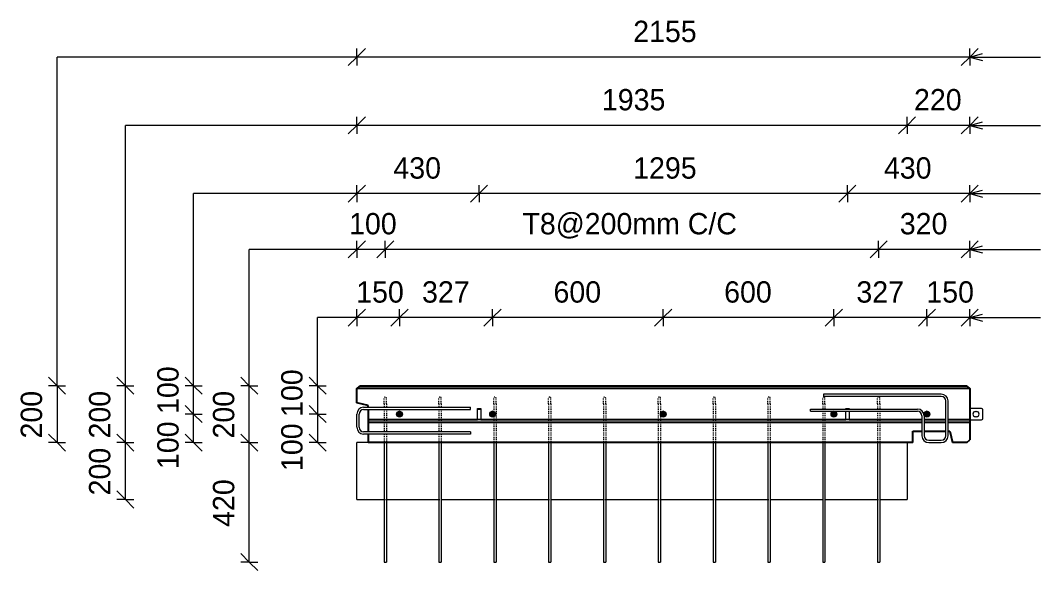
# Model space of a CAD drawing. Header units: millimetres. Extents: x 17731 to 34869, y 1067 to 18539.
# Drawn here: x 21964 to 25551, y 12464 to 14398 of the extents above; entities that cross this region are included whole.
import ezdxf

# ---------------------------------------------------------------- set-up
doc = ezdxf.new("R2010")
doc.units = ezdxf.units.MM
doc.linetypes.add('Dash', pattern=[6.36, 3.18, -3.18])
for name, color, linetype, lineweight in [('A-ANNO-DIMS', 211, 'Continuous', 9), ('A-ANNO-DIMS-30', 211, 'Continuous', 9), ('A-DETL-THIN', 151, 'Continuous', 18), ('A-GENM', 13, 'Continuous', 18), ('A-WALL', 113, 'Continuous', 25), ('G-ANNO-TEXT', 231, 'Continuous', 9), ('S-BEAM', 12, 'Continuous', 18), ('S-BEAM-HDLN', 1, 'Dash', 18), ('S-RBAR', 171, 'Continuous', 18)]:
    doc.layers.add(name, color=color, linetype=linetype, lineweight=lineweight)
doc.styles.add('Nirmala UI Semilight', font='NirmalaS.ttf', dxfattribs={"height": 75})
doc.dimstyles.new('Arrow_Filled_-_2_5_NI_UI', dxfattribs={"dimscale": 304.8, "dimtxt": 78.552296, "dimasz": 0.19685, "dimexe": 0.098425, "dimexo": 0.0625, "dimgap": 0.098425, "dimtad": 1, "dimdec": 4, "dimzin": 0, "dimdsep": 46, "dimtxsty": 'Nirmala UI Semilight', "dimblk1": 'OBLIQUE', "dimblk2": 'OBLIQUE', "dimsah": 1, "dimcen": 0.09, "dimazin": 0, "dimtfac": 1, "dimtdec": 4, "dimtix": 1, "dimtmove": 0, "dimatfit": 3, "dimfxl": 0.098425, "dimfxlon": 1, "dimtvp": 1, "dimtolj": 1, "dimtzin": 0, "dimarcsym": 2})
doc.dimstyles.new('Arrow_Filled_-_2_5_NI_UI_1', dxfattribs={"dimscale": 304.8, "dimtxt": 78.552296, "dimasz": 0.19685, "dimexe": 0.098425, "dimexo": 0.0625, "dimgap": 0.098425, "dimtad": 1, "dimdec": 4, "dimzin": 0, "dimdsep": 46, "dimtxsty": 'Nirmala UI Semilight', "dimblk1": 'OBLIQUE', "dimblk2": 'OBLIQUE', "dimsah": 1, "dimcen": 0.09, "dimazin": 0, "dimtfac": 1, "dimtdec": 4, "dimtix": 1, "dimtmove": 2, "dimatfit": 3, "dimfxl": 0.098425, "dimfxlon": 1, "dimtvp": 1, "dimtolj": 1, "dimtzin": 0, "dimarcsym": 2})

# ---------------------------------------------------------------- blocks, each defined once
blk = doc.blocks.new('RR spread anchor face based - RR-SA-4_0-180-1726831-Elevation Top1')
at = {"layer": 'A-GENM'}
for p, q in [((18734.1, 13031.3), (18734.1, 13033.8)), ((18734.1, 13033.8), (18746.1, 13033.8)), ((18734.1, 12996.3), (18734.1, 13031.3)), ((18734.1, 13031.3), (18746.1, 13031.3)), ((18746.1, 13033.8), (18746.1, 13031.3)), ((18746.1, 13031.3), (18746.1, 12996.3)), ((18734.1, 12993.8), (18734.1, 12996.3)), ((18734.1, 12996.3), (18746.1, 12996.3)), ((18746.1, 12993.8), (18734.1, 12993.8)), ((18746.1, 12996.3), (18746.1, 12993.8))]:
    blk.add_line(p, q, dxfattribs=at)
blk = doc.blocks.new('RR spread anchor face based - RR-SA-4_0-180-V1-Elevation Top1')
at = {"layer": 'A-GENM'}
for p, q in [((20028.6, 13031.8), (20028.6, 13033.8)), ((20028.6, 13033.8), (20040.6, 13033.8)), ((20028.6, 12996.3), (20028.6, 13023.8)), ((20040.6, 13033.8), (20040.6, 13031.8)), ((20040.6, 13023.8), (20040.6, 12996.3)), ((20028.6, 12993.8), (20028.6, 12996.3)), ((20028.6, 12996.3), (20040.6, 12996.3)), ((20040.6, 12993.8), (20028.6, 12993.8)), ((20040.6, 12996.3), (20040.6, 12993.8))]:
    blk.add_line(p, q, dxfattribs=at)
blk = doc.blocks.new('RR spread anchor face based - RR-SA-3_0-200-1726827-Elevation Top1')
at = {"layer": 'A-GENM'}
for p, q in [((20506.1, 13033.8), (20464.6, 13033.8)), ((20484.8, 13022.8), (20488.8, 13022.8)), ((20511.1, 13031.3), (20506.1, 13033.8)), ((20511.1, 12996.3), (20511.1, 13031.3)), ((20464.6, 12993.8), (20506.1, 12993.8)), ((20488.8, 13004.8), (20484.8, 13004.8)), ((20506.1, 12993.8), (20511.1, 12996.3))]:
    blk.add_line(p, q, dxfattribs=at)
for centre, start, end in [((20484.8, 13013.8), 90, 270), ((20488.8, 13013.8), 270, 90)]:
    blk.add_arc(centre, 9, start, end, dxfattribs=at)
blk = doc.blocks.new('M_Rectangular Corbel - M_Rectangular Corbel-1451328-Elevation Top1')
at = {"layer": 'S-BEAM'}
for p, q in [((18310.1, 12713.8), (18310.1, 12913.8)), ((18350.1, 12913.8), (18310.1, 12913.8)), ((20244.6, 12913.8), (20244.6, 12713.8)), ((18310.1, 12713.8), (18406.1, 12713.8)), ((18414.1, 12713.8), (18598.8, 12713.8)), ((18606.8, 12713.8), (18791.5, 12713.8)), ((18799.5, 12713.8), (18984.2, 12713.8)), ((18992.2, 12713.8), (19177, 12713.8)), ((19185, 12713.8), (19369.7, 12713.8)), ((19377.7, 12713.8), (19562.4, 12713.8)), ((19570.5, 12713.8), (19755.1, 12713.8)), ((19763.2, 12713.8), (19947.8, 12713.8)), ((19955.8, 12713.8), (20140.6, 12713.8)), ((20148.6, 12713.8), (20244.6, 12713.8))]:
    blk.add_line(p, q, dxfattribs=at)
at = {"layer": 'S-BEAM-HDLN'}
for p, q in [((18406.1, 12713.8), (18414, 12713.8)), ((18598.8, 12713.8), (18606.7, 12713.8)), ((18791.6, 12713.8), (18799.5, 12713.8)), ((18984.3, 12713.8), (18992.2, 12713.8)), ((19177, 12713.8), (19184.9, 12713.8)), ((19369.7, 12713.8), (19377.6, 12713.8)), ((19562.5, 12713.8), (19570.4, 12713.8)), ((19755.2, 12713.8), (19763.1, 12713.8)), ((19947.9, 12713.8), (19955.8, 12713.8)), ((20140.6, 12713.8), (20148.5, 12713.8))]:
    blk.add_line(p, q, dxfattribs=at)
blk = doc.blocks.new('DIMBLOCK11-Elevation Top1')
at = {"layer": 'A-ANNO-DIMS-30'}
for p, q in [((23146.7, 14268.7), (23176.7, 14298.7)), ((23146.7, 14268.7), (23146.7, 14298.7)), ((25301.2, 14268.7), (25331.2, 14298.7)), ((25301.2, 14268.7), (25301.2, 14298.7)), ((23146.7, 14268.7), (23116.7, 14238.7)), ((25301.2, 14268.7), (23146.7, 14268.7)), ((23146.7, 14268.7), (23146.7, 14238.7)), ((25301.2, 14268.7), (25271.2, 14238.7)), ((25301.2, 14268.7), (25301.2, 14238.7))]:
    blk.add_line(p, q, dxfattribs=at)
at = {"layer": 'A-ANNO-DIMS-30', "color": 0, "insert": (24118.3, 14396.5), "char_height": 75, "width": 253.653, "attachment_point": 1, "line_spacing_factor": 1.142579, "style": 'Nirmala UI Semilight'}
blk.add_mtext('2155', dxfattribs=at)
blk = doc.blocks.new('_Oblique')
at = {"color": 0, "linetype": 'ByBlock', "lineweight": -2}
blk.add_line((-0.5, -0.5), (0.5, 0.5), dxfattribs=at)
blk = doc.blocks.new('DIMBLOCK12-Elevation Top1')
at = {"layer": 'A-ANNO-DIMS-30'}
for p, q in [((25081.2, 14028.7), (25051.2, 13998.7)), ((25081.2, 14028.7), (25111.2, 14058.7)), ((25081.2, 14028.7), (25081.2, 14058.7)), ((25301.2, 14028.7), (25081.2, 14028.7)), ((25081.2, 14028.7), (25081.2, 13998.7)), ((25301.2, 14028.7), (25271.2, 13998.7)), ((25301.2, 14028.7), (25331.2, 14058.7)), ((25301.2, 14028.7), (25301.2, 14058.7)), ((25301.2, 14028.7), (25301.2, 13998.7))]:
    blk.add_line(p, q, dxfattribs=at)
at = {"layer": 'A-ANNO-DIMS-30', "color": 0, "insert": (25105.6, 14156.5), "char_height": 75, "width": 205.664, "attachment_point": 1, "line_spacing_factor": 1.142579, "style": 'Nirmala UI Semilight'}
blk.add_mtext('220', dxfattribs=at)
blk = doc.blocks.new('DIMBLOCK13-Elevation Top1')
at = {"layer": 'A-ANNO-DIMS-30'}
for p, q in [((23146.7, 14028.7), (23116.7, 13998.7)), ((23146.7, 14028.7), (23176.7, 14058.7)), ((23146.7, 14028.7), (23146.7, 14058.7)), ((25081.2, 14028.7), (23146.7, 14028.7)), ((23146.7, 14028.7), (23146.7, 13998.7)), ((25081.2, 14028.7), (25051.2, 13998.7)), ((25081.2, 14028.7), (25111.2, 14058.7)), ((25081.2, 14028.7), (25081.2, 14058.7)), ((25081.2, 14028.7), (25081.2, 13998.7))]:
    blk.add_line(p, q, dxfattribs=at)
at = {"layer": 'A-ANNO-DIMS-30', "color": 0, "insert": (24008.3, 14156.5), "char_height": 75, "width": 253.653, "attachment_point": 1, "line_spacing_factor": 1.142579, "style": 'Nirmala UI Semilight'}
blk.add_mtext('1935', dxfattribs=at)
blk = doc.blocks.new('DIMBLOCK14-Elevation Top1')
at = {"layer": 'A-ANNO-DIMS-30'}
for p, q in [((24871.2, 13788.7), (24901.2, 13818.7)), ((24871.2, 13788.7), (24871.2, 13818.7)), ((25301.2, 13788.7), (25331.2, 13818.7)), ((25301.2, 13788.7), (25301.2, 13818.7)), ((24871.2, 13788.7), (24841.2, 13758.7)), ((25301.2, 13788.7), (24871.2, 13788.7)), ((24871.2, 13788.7), (24871.2, 13758.7)), ((25301.2, 13788.7), (25271.2, 13758.7)), ((25301.2, 13788.7), (25301.2, 13758.7))]:
    blk.add_line(p, q, dxfattribs=at)
at = {"layer": 'A-ANNO-DIMS-30', "color": 0, "insert": (24999.8, 13916.5), "char_height": 75, "width": 207.378, "attachment_point": 1, "line_spacing_factor": 1.142579, "style": 'Nirmala UI Semilight'}
blk.add_mtext('430', dxfattribs=at)
blk = doc.blocks.new('DIMBLOCK15-Elevation Top1')
at = {"layer": 'A-ANNO-DIMS-30'}
for p, q in [((23576.7, 13788.7), (23606.7, 13818.7)), ((23576.7, 13788.7), (23576.7, 13818.7)), ((24871.2, 13788.7), (24901.2, 13818.7)), ((24871.2, 13788.7), (24871.2, 13818.7)), ((23576.7, 13788.7), (23546.7, 13758.7)), ((24871.2, 13788.7), (23576.7, 13788.7)), ((23576.7, 13788.7), (23576.7, 13758.7)), ((24871.2, 13788.7), (24841.2, 13758.7)), ((24871.2, 13788.7), (24871.2, 13758.7))]:
    blk.add_line(p, q, dxfattribs=at)
at = {"layer": 'A-ANNO-DIMS-30', "color": 0, "insert": (24118.3, 13916.5), "char_height": 75, "width": 253.653, "attachment_point": 1, "line_spacing_factor": 1.142579, "style": 'Nirmala UI Semilight'}
blk.add_mtext('1295', dxfattribs=at)
blk = doc.blocks.new('DIMBLOCK16-Elevation Top1')
at = {"layer": 'A-ANNO-DIMS-30'}
for p, q in [((23146.7, 13788.7), (23176.7, 13818.7)), ((23146.7, 13788.7), (23146.7, 13818.7)), ((23576.7, 13788.7), (23606.7, 13818.7)), ((23576.7, 13788.7), (23576.7, 13818.7)), ((23146.7, 13788.7), (23116.7, 13758.7)), ((23576.7, 13788.7), (23146.7, 13788.7)), ((23146.7, 13788.7), (23146.7, 13758.7)), ((23576.7, 13788.7), (23546.7, 13758.7)), ((23576.7, 13788.7), (23576.7, 13758.7))]:
    blk.add_line(p, q, dxfattribs=at)
at = {"layer": 'A-ANNO-DIMS-30', "color": 0, "insert": (23275.3, 13916.5), "char_height": 75, "width": 207.378, "attachment_point": 1, "line_spacing_factor": 1.142579, "style": 'Nirmala UI Semilight'}
blk.add_mtext('430', dxfattribs=at)
blk = doc.blocks.new('DIMBLOCK17-Elevation Top1')
at = {"layer": 'A-ANNO-DIMS-30'}
for p, q in [((25150.8, 13352.9), (25180.8, 13382.9)), ((25150.8, 13352.9), (25150.8, 13382.9)), ((25301.2, 13352.9), (25331.2, 13382.9)), ((25301.2, 13352.9), (25301.2, 13382.9)), ((25150.8, 13352.9), (25120.8, 13322.9)), ((25301.2, 13352.9), (25150.8, 13352.9)), ((25150.8, 13352.9), (25150.8, 13322.9)), ((25301.2, 13352.9), (25271.2, 13322.9)), ((25301.2, 13352.9), (25301.2, 13322.9))]:
    blk.add_line(p, q, dxfattribs=at)
at = {"layer": 'A-ANNO-DIMS-30', "color": 0, "insert": (25148.9, 13480.7), "char_height": 75, "width": 185.098, "attachment_point": 1, "line_spacing_factor": 1.142579, "style": 'Nirmala UI Semilight'}
blk.add_mtext('150', dxfattribs=at)
blk = doc.blocks.new('DIMBLOCK18-Elevation Top1')
at = {"layer": 'A-ANNO-DIMS-30'}
for p, q in [((24823.7, 13352.9), (24853.7, 13382.9)), ((24823.7, 13352.9), (24823.7, 13382.9)), ((25150.8, 13352.9), (25180.8, 13382.9)), ((25150.8, 13352.9), (25150.8, 13382.9)), ((24823.7, 13352.9), (24793.7, 13322.9)), ((25150.8, 13352.9), (24823.7, 13352.9)), ((24823.7, 13352.9), (24823.7, 13322.9)), ((25150.8, 13352.9), (25120.8, 13322.9)), ((25150.8, 13352.9), (25150.8, 13322.9))]:
    blk.add_line(p, q, dxfattribs=at)
at = {"layer": 'A-ANNO-DIMS-30', "color": 0, "insert": (24903, 13480.7), "char_height": 75, "width": 202.236, "attachment_point": 1, "line_spacing_factor": 1.142579, "style": 'Nirmala UI Semilight'}
blk.add_mtext('327', dxfattribs=at)
blk = doc.blocks.new('DIMBLOCK19-Elevation Top1')
at = {"layer": 'A-ANNO-DIMS-30'}
for p, q in [((24223.7, 13352.9), (24253.7, 13382.9)), ((24223.7, 13352.9), (24223.7, 13382.9)), ((24823.7, 13352.9), (24853.7, 13382.9)), ((24823.7, 13352.9), (24823.7, 13382.9)), ((24223.7, 13352.9), (24193.7, 13322.9)), ((24823.7, 13352.9), (24223.7, 13352.9)), ((24223.7, 13352.9), (24223.7, 13322.9)), ((24823.7, 13352.9), (24793.7, 13322.9)), ((24823.7, 13352.9), (24823.7, 13322.9))]:
    blk.add_line(p, q, dxfattribs=at)
at = {"layer": 'A-ANNO-DIMS-30', "color": 0, "insert": (24438.1, 13480.7), "char_height": 75, "width": 205.664, "attachment_point": 1, "line_spacing_factor": 1.142579, "style": 'Nirmala UI Semilight'}
blk.add_mtext('600', dxfattribs=at)
blk = doc.blocks.new('DIMBLOCK20-Elevation Top1')
at = {"layer": 'A-ANNO-DIMS-30'}
for p, q in [((23623.7, 13352.9), (23653.7, 13382.9)), ((23623.7, 13352.9), (23623.7, 13382.9)), ((24223.7, 13352.9), (24253.7, 13382.9)), ((24223.7, 13352.9), (24223.7, 13382.9)), ((23623.7, 13352.9), (23593.7, 13322.9)), ((24223.7, 13352.9), (23623.7, 13352.9)), ((23623.7, 13352.9), (23623.7, 13322.9)), ((24223.7, 13352.9), (24193.7, 13322.9)), ((24223.7, 13352.9), (24223.7, 13322.9))]:
    blk.add_line(p, q, dxfattribs=at)
at = {"layer": 'A-ANNO-DIMS-30', "color": 0, "insert": (23838.1, 13480.7), "char_height": 75, "width": 205.664, "attachment_point": 1, "line_spacing_factor": 1.142579, "style": 'Nirmala UI Semilight'}
blk.add_mtext('600', dxfattribs=at)
blk = doc.blocks.new('DIMBLOCK21-Elevation Top1')
at = {"layer": 'A-ANNO-DIMS-30'}
for p, q in [((23296.7, 13352.9), (23326.7, 13382.9)), ((23296.7, 13352.9), (23296.7, 13382.9)), ((23623.7, 13352.9), (23653.7, 13382.9)), ((23623.7, 13352.9), (23623.7, 13382.9)), ((23296.7, 13352.9), (23266.7, 13322.9)), ((23623.7, 13352.9), (23296.7, 13352.9)), ((23296.7, 13352.9), (23296.7, 13322.9)), ((23623.7, 13352.9), (23593.7, 13322.9)), ((23623.7, 13352.9), (23623.7, 13322.9))]:
    blk.add_line(p, q, dxfattribs=at)
at = {"layer": 'A-ANNO-DIMS-30', "color": 0, "insert": (23376, 13480.7), "char_height": 75, "width": 202.236, "attachment_point": 1, "line_spacing_factor": 1.142579, "style": 'Nirmala UI Semilight'}
blk.add_mtext('327', dxfattribs=at)
blk = doc.blocks.new('DIMBLOCK22-Elevation Top1')
at = {"layer": 'A-ANNO-DIMS-30'}
for p, q in [((23146.7, 13352.9), (23176.7, 13382.9)), ((23146.7, 13352.9), (23146.7, 13382.9)), ((23296.7, 13352.9), (23326.7, 13382.9)), ((23296.7, 13352.9), (23296.7, 13382.9)), ((23146.7, 13352.9), (23116.7, 13322.9)), ((23296.7, 13352.9), (23146.7, 13352.9)), ((23146.7, 13352.9), (23146.7, 13322.9)), ((23296.7, 13352.9), (23266.7, 13322.9)), ((23296.7, 13352.9), (23296.7, 13322.9))]:
    blk.add_line(p, q, dxfattribs=at)
at = {"layer": 'A-ANNO-DIMS-30', "color": 0, "insert": (23144.6, 13480.7), "char_height": 75, "width": 185.098, "attachment_point": 1, "line_spacing_factor": 1.142579, "style": 'Nirmala UI Semilight'}
blk.add_mtext('150', dxfattribs=at)
blk = doc.blocks.new('DIMBLOCK23-Elevation Top1')
at = {"layer": 'A-ANNO-DIMS-30'}
for p, q in [((24981.2, 13592.9), (24951.2, 13562.9)), ((24981.2, 13592.9), (25011.2, 13622.9)), ((24981.2, 13592.9), (24981.2, 13622.9)), ((25301.2, 13592.9), (24981.2, 13592.9)), ((24981.2, 13592.9), (24981.2, 13562.9)), ((25301.2, 13592.9), (25271.2, 13562.9)), ((25301.2, 13592.9), (25331.2, 13622.9)), ((25301.2, 13592.9), (25301.2, 13622.9)), ((25301.2, 13592.9), (25301.2, 13562.9))]:
    blk.add_line(p, q, dxfattribs=at)
at = {"layer": 'A-ANNO-DIMS-30', "color": 0, "insert": (25055.6, 13720.7), "char_height": 75, "width": 205.664, "attachment_point": 1, "line_spacing_factor": 1.142579, "style": 'Nirmala UI Semilight'}
blk.add_mtext('320', dxfattribs=at)
blk = doc.blocks.new('DIMBLOCK24-Elevation Top1')
at = {"layer": 'A-ANNO-DIMS-30'}
for p, q in [((23246.7, 13592.9), (23216.7, 13562.9)), ((23246.7, 13592.9), (23276.7, 13622.9)), ((23246.7, 13592.9), (23246.7, 13622.9)), ((24981.2, 13592.9), (23246.7, 13592.9)), ((23246.7, 13592.9), (23246.7, 13562.9)), ((24981.2, 13592.9), (24951.2, 13562.9)), ((24981.2, 13592.9), (25011.2, 13622.9)), ((24981.2, 13592.9), (24981.2, 13622.9)), ((24981.2, 13592.9), (24981.2, 13562.9))]:
    blk.add_line(p, q, dxfattribs=at)
at = {"layer": 'A-ANNO-DIMS-30', "color": 0, "insert": (23729.1, 13720.7), "char_height": 75, "width": 923.775, "attachment_point": 1, "line_spacing_factor": 1.142579, "style": 'Nirmala UI Semilight'}
blk.add_mtext('T8@200mm C/C', dxfattribs=at)
blk = doc.blocks.new('DIMBLOCK25-Elevation Top1')
at = {"layer": 'A-ANNO-DIMS-30'}
for p, q in [((23146.7, 13592.9), (23116.7, 13562.9)), ((23146.7, 13592.9), (23176.7, 13622.9)), ((23146.7, 13592.9), (23146.7, 13622.9)), ((23246.7, 13592.9), (23146.7, 13592.9)), ((23146.7, 13592.9), (23146.7, 13562.9)), ((23246.7, 13592.9), (23216.7, 13562.9)), ((23246.7, 13592.9), (23276.7, 13622.9)), ((23246.7, 13592.9), (23246.7, 13622.9)), ((23246.7, 13592.9), (23246.7, 13562.9))]:
    blk.add_line(p, q, dxfattribs=at)
at = {"layer": 'A-ANNO-DIMS-30', "color": 0, "insert": (23119.6, 13720.7), "char_height": 75, "width": 185.098, "attachment_point": 1, "line_spacing_factor": 1.142579, "style": 'Nirmala UI Semilight'}
blk.add_mtext('100', dxfattribs=at)
blk = doc.blocks.new('DIMBLOCK26-Elevation Top1')
at = {"layer": 'A-ANNO-DIMS-30'}
for p, q in [((22093.1, 13113.8), (22063.1, 13143.8)), ((22093.1, 13113.8), (22063.1, 13113.8)), ((22093.1, 13113.8), (22093.1, 12913.8)), ((22093.1, 13113.8), (22123.1, 13083.8)), ((22093.1, 13113.8), (22123.1, 13113.8)), ((22093.1, 12913.8), (22063.1, 12943.8)), ((22093.1, 12913.8), (22063.1, 12913.8)), ((22093.1, 12913.8), (22123.1, 12883.8)), ((22093.1, 12913.8), (22123.1, 12913.8))]:
    blk.add_line(p, q, dxfattribs=at)
at = {"layer": 'A-ANNO-DIMS-30', "color": 0, "insert": (21965.2, 12928.1), "char_height": 75, "width": 205.664, "attachment_point": 1, "rotation": 90, "line_spacing_factor": 1.142579, "style": 'Nirmala UI Semilight'}
blk.add_mtext('200', dxfattribs=at)
blk = doc.blocks.new('DIMBLOCK27-Elevation Top1')
at = {"layer": 'A-ANNO-DIMS-30'}
for p, q in [((22573.1, 13013.8), (22543.1, 13043.8)), ((22573.1, 13013.8), (22543.1, 13013.8)), ((22573.1, 12913.8), (22573.1, 13013.8)), ((22573.1, 13013.8), (22603.1, 12983.8)), ((22573.1, 13013.8), (22603.1, 13013.8)), ((22573.1, 12913.8), (22543.1, 12943.8)), ((22573.1, 12913.8), (22543.1, 12913.8)), ((22573.1, 12913.8), (22603.1, 12883.8)), ((22573.1, 12913.8), (22603.1, 12913.8))]:
    blk.add_line(p, q, dxfattribs=at)
at = {"layer": 'A-ANNO-DIMS-30', "color": 0, "insert": (22445.2, 12820.7), "char_height": 75, "width": 185.098, "attachment_point": 1, "rotation": 90, "line_spacing_factor": 1.142579, "style": 'Nirmala UI Semilight'}
blk.add_mtext('100', dxfattribs=at)
blk = doc.blocks.new('DIMBLOCK28-Elevation Top1')
at = {"layer": 'A-ANNO-DIMS-30'}
for p, q in [((22573.1, 13113.8), (22543.1, 13143.8)), ((22573.1, 13113.8), (22543.1, 13113.8)), ((22573.1, 13013.8), (22573.1, 13113.8)), ((22573.1, 13113.8), (22603.1, 13083.8)), ((22573.1, 13113.8), (22603.1, 13113.8)), ((22573.1, 13013.8), (22543.1, 13043.8)), ((22573.1, 13013.8), (22543.1, 13013.8)), ((22573.1, 13013.8), (22603.1, 12983.8)), ((22573.1, 13013.8), (22603.1, 13013.8))]:
    blk.add_line(p, q, dxfattribs=at)
at = {"layer": 'A-ANNO-DIMS-30', "color": 0, "insert": (22445.2, 13014.5), "char_height": 75, "width": 185.098, "attachment_point": 1, "rotation": 90, "line_spacing_factor": 1.142579, "style": 'Nirmala UI Semilight'}
blk.add_mtext('100', dxfattribs=at)
blk = doc.blocks.new('DIMBLOCK29-Elevation Top1')
at = {"layer": 'A-ANNO-DIMS-30'}
for p, q in [((22333.1, 12913.8), (22303.1, 12943.8)), ((22333.1, 12913.8), (22303.1, 12913.8)), ((22333.1, 12713.8), (22333.1, 12913.8)), ((22333.1, 12913.8), (22363.1, 12883.8)), ((22333.1, 12913.8), (22363.1, 12913.8)), ((22333.1, 12713.8), (22303.1, 12743.8)), ((22333.1, 12713.8), (22303.1, 12713.8)), ((22333.1, 12713.8), (22363.1, 12683.8)), ((22333.1, 12713.8), (22363.1, 12713.8))]:
    blk.add_line(p, q, dxfattribs=at)
at = {"layer": 'A-ANNO-DIMS-30', "color": 0, "insert": (22205.2, 12728.1), "char_height": 75, "width": 205.664, "attachment_point": 1, "rotation": 90, "line_spacing_factor": 1.142579, "style": 'Nirmala UI Semilight'}
blk.add_mtext('200', dxfattribs=at)
blk = doc.blocks.new('DIMBLOCK30-Elevation Top1')
at = {"layer": 'A-ANNO-DIMS-30'}
for p, q in [((22333.1, 13113.8), (22303.1, 13143.8)), ((22333.1, 13113.8), (22303.1, 13113.8)), ((22333.1, 12913.8), (22333.1, 13113.8)), ((22333.1, 13113.8), (22363.1, 13083.8)), ((22333.1, 13113.8), (22363.1, 13113.8)), ((22333.1, 12913.8), (22303.1, 12943.8)), ((22333.1, 12913.8), (22303.1, 12913.8)), ((22333.1, 12913.8), (22363.1, 12883.8)), ((22333.1, 12913.8), (22363.1, 12913.8))]:
    blk.add_line(p, q, dxfattribs=at)
at = {"layer": 'A-ANNO-DIMS-30', "color": 0, "insert": (22205.2, 12928.1), "char_height": 75, "width": 205.664, "attachment_point": 1, "rotation": 90, "line_spacing_factor": 1.142579, "style": 'Nirmala UI Semilight'}
blk.add_mtext('200', dxfattribs=at)
blk = doc.blocks.new('DIMBLOCK31-Elevation Top1')
at = {"layer": 'A-ANNO-DIMS-30'}
for p, q in [((22768.7, 12913.8), (22738.7, 12943.8)), ((22768.7, 12913.8), (22738.7, 12913.8)), ((22768.7, 12493.8), (22768.7, 12913.8)), ((22768.7, 12913.8), (22798.7, 12883.8)), ((22768.7, 12913.8), (22798.7, 12913.8)), ((22768.7, 12493.8), (22738.7, 12523.8)), ((22768.7, 12493.8), (22738.7, 12493.8)), ((22768.7, 12493.8), (22798.7, 12463.8)), ((22768.7, 12493.8), (22798.7, 12493.8))]:
    blk.add_line(p, q, dxfattribs=at)
at = {"layer": 'A-ANNO-DIMS-30', "color": 0, "insert": (22640.9, 12617.4), "char_height": 75, "width": 207.378, "attachment_point": 1, "rotation": 90, "line_spacing_factor": 1.142579, "style": 'Nirmala UI Semilight'}
blk.add_mtext('420', dxfattribs=at)
blk = doc.blocks.new('DIMBLOCK32-Elevation Top1')
at = {"layer": 'A-ANNO-DIMS-30'}
for p, q in [((22768.7, 13113.8), (22738.7, 13143.8)), ((22768.7, 13113.8), (22738.7, 13113.8)), ((22768.7, 12913.8), (22768.7, 13113.8)), ((22768.7, 13113.8), (22798.7, 13083.8)), ((22768.7, 13113.8), (22798.7, 13113.8)), ((22768.7, 12913.8), (22738.7, 12943.8)), ((22768.7, 12913.8), (22738.7, 12913.8)), ((22768.7, 12913.8), (22798.7, 12883.8)), ((22768.7, 12913.8), (22798.7, 12913.8))]:
    blk.add_line(p, q, dxfattribs=at)
at = {"layer": 'A-ANNO-DIMS-30', "color": 0, "insert": (22640.9, 12928.1), "char_height": 75, "width": 205.664, "attachment_point": 1, "rotation": 90, "line_spacing_factor": 1.142579, "style": 'Nirmala UI Semilight'}
blk.add_mtext('200', dxfattribs=at)
blk = doc.blocks.new('DIMBLOCK33-Elevation Top1')
at = {"layer": 'A-ANNO-DIMS-30'}
for p, q in [((23008.7, 13113.8), (22978.7, 13143.8)), ((23008.7, 13113.8), (22978.7, 13113.8)), ((23008.7, 13113.8), (23008.7, 13013.8)), ((23008.7, 13113.8), (23038.7, 13083.8)), ((23008.7, 13113.8), (23038.7, 13113.8)), ((23008.7, 13013.8), (22978.7, 13043.8)), ((23008.7, 13013.8), (22978.7, 13013.8)), ((23008.7, 13013.8), (23038.7, 12983.8)), ((23008.7, 13013.8), (23038.7, 13013.8))]:
    blk.add_line(p, q, dxfattribs=at)
at = {"layer": 'A-ANNO-DIMS-30', "color": 0, "insert": (22880.9, 13003.9), "char_height": 75, "width": 185.098, "attachment_point": 1, "rotation": 90, "line_spacing_factor": 1.142579, "style": 'Nirmala UI Semilight'}
blk.add_mtext('100', dxfattribs=at)
blk = doc.blocks.new('DIMBLOCK34-Elevation Top1')
at = {"layer": 'A-ANNO-DIMS-30'}
for p, q in [((23008.7, 13013.8), (22978.7, 13043.8)), ((23008.7, 13013.8), (22978.7, 13013.8)), ((23008.7, 13013.8), (23008.7, 12913.8)), ((23008.7, 13013.8), (23038.7, 12983.8)), ((23008.7, 13013.8), (23038.7, 13013.8)), ((23008.7, 12913.8), (22978.7, 12943.8)), ((23008.7, 12913.8), (22978.7, 12913.8)), ((23008.7, 12913.8), (23038.7, 12883.8)), ((23008.7, 12913.8), (23038.7, 12913.8))]:
    blk.add_line(p, q, dxfattribs=at)
at = {"layer": 'A-ANNO-DIMS-30', "color": 0, "insert": (22880.9, 12813.8), "char_height": 75, "width": 185.098, "attachment_point": 1, "rotation": 90, "line_spacing_factor": 1.142579, "style": 'Nirmala UI Semilight'}
blk.add_mtext('100', dxfattribs=at)

msp = doc.modelspace()

# ---------------------------------------------------------------- hatches: boundary and pattern name
at = {"layer": 'S-RBAR'}
h = msp.add_hatch(color=256, dxfattribs=at)
edge = h.paths.add_edge_path()
edge.add_arc((23296.74879, 13013.80383), 10, 0, 360)
for points in [[(23296.74879, 13003.80383), (23303.81986, 13006.73276), (23306.74879, 13013.80383), (23303.81986, 13020.8749), (23296.74879, 13023.80383), (23289.67772, 13020.8749), (23286.74879, 13013.80383), (23289.67772, 13006.73276)], [(23623.74879, 13003.80383), (23630.81986, 13006.73276), (23633.74879, 13013.80383), (23630.81986, 13020.8749), (23623.74879, 13023.80383), (23616.67772, 13020.8749), (23613.74879, 13013.80383), (23616.67772, 13006.73276)], [(24223.74879, 13003.80383), (24230.81986, 13006.73276), (24233.74879, 13013.80383), (24230.81986, 13020.8749), (24223.74879, 13023.80383), (24216.67772, 13020.8749), (24213.74879, 13013.80383), (24216.67772, 13006.73276)], [(24823.74879, 13003.80383), (24830.81986, 13006.73276), (24833.74879, 13013.80383), (24830.81986, 13020.8749), (24823.74879, 13023.80383), (24816.67772, 13020.8749), (24813.74879, 13013.80383), (24816.67772, 13006.73276)], [(25150.84879, 13003.80383), (25157.91986, 13006.73276), (25160.84879, 13013.80383), (25157.91986, 13020.8749), (25150.84879, 13023.80383), (25143.77772, 13020.8749), (25140.84879, 13013.80383), (25143.77772, 13006.73276)]]:
    msp.add_hatch(color=256, dxfattribs=at).paths.add_polyline_path(points)
h = msp.add_hatch(color=256, dxfattribs=at)
edge = h.paths.add_edge_path()
edge.add_arc((23623.74879, 13013.80383), 10, 0, 360)
h = msp.add_hatch(color=256, dxfattribs=at)
edge = h.paths.add_edge_path()
edge.add_arc((24223.74879, 13013.80383), 10, 0, 360)
h = msp.add_hatch(color=256, dxfattribs=at)
edge = h.paths.add_edge_path()
edge.add_arc((24823.74879, 13013.80383), 10, 0, 360)
h = msp.add_hatch(color=256, dxfattribs=at)
edge = h.paths.add_edge_path()
edge.add_arc((25150.84879, 13013.80383), 10, 0, 360)

# ---------------------------------------------------------------- linework, layer by layer
at = {"layer": 'A-DETL-THIN'}
for p, q in [((22093.0566, 13113.80383), (22093.0566, 14268.69166)), ((23146.74879, 14268.69166), (22093.0566, 14268.69166)), ((22333.0566, 13113.80383), (22333.0566, 14028.69166)), ((23146.74879, 14028.69166), (22333.0566, 14028.69166)), ((22573.0566, 13113.80383), (22573.0566, 13788.69166)), ((23146.74879, 13788.69166), (22573.0566, 13788.69166)), ((22768.72327, 13113.80383), (22768.72327, 13592.89096)), ((23146.74879, 13592.89096), (22768.72327, 13592.89096)), ((23008.72327, 13113.80383), (23008.72327, 13352.89096)), ((23146.74879, 13352.89096), (23008.72327, 13352.89096)), ((23242.74879, 12493.80383), (23250.74879, 12493.80383))]:
    msp.add_line(p, q, dxfattribs=at)
at = {"layer": 'A-WALL'}
for p, q in [((23146.74879, 13103.80125), (23156.75137, 13113.80383)), ((23146.74879, 13053.80434), (23146.74879, 13103.80125)), ((25300.79631, 13104.25373), (23147.20127, 13104.25373)), ((23156.75137, 13113.80383), (25291.24621, 13113.80383)), ((25291.24621, 13113.80383), (25301.24879, 13103.80125)), ((25301.24879, 13103.80125), (25301.24879, 12923.80641)), ((23186.75083, 13043.80383), (23146.74879, 13053.80434)), ((23186.75083, 13037.80383), (23186.75083, 13043.80383)), ((23186.75083, 13029.80383), (23186.75083, 12951.67529)), ((23570.74879, 12993.79178), (23186.75083, 12993.79178)), ((25133.24879, 12983.79178), (23186.75083, 12983.79178)), ((24865.24879, 12993.79178), (23582.74879, 12993.79178)), ((25133.24879, 12993.79178), (24877.24879, 12993.79178)), ((25217.24879, 12993.79178), (25141.24879, 12993.79178)), ((25217.24879, 12983.79178), (25141.24879, 12983.79178)), ((25301.24879, 12993.79178), (25225.24879, 12993.79178)), ((25301.24879, 12983.79178), (25225.24879, 12983.79178)), ((25101.24879, 12913.80383), (25101.24879, 12953.80383)), ((25101.24879, 12953.80383), (25133.24879, 12953.80383)), ((25141.24879, 12953.80383), (25217.24879, 12953.80383)), ((25225.24879, 12953.80383), (25231.24879, 12953.80383)), ((25231.24879, 12953.80383), (25241.24879, 12913.80383)), ((23186.75083, 12943.67529), (23186.75083, 12913.80383)), ((25101.24879, 12913.80383), (23186.75083, 12913.80383)), ((25291.24621, 12913.80383), (25241.24879, 12913.80383)), ((25291.24621, 12913.80383), (25301.24879, 12923.80641))]:
    msp.add_line(p, q, dxfattribs=at)
at = {"layer": 'G-ANNO-TEXT', "color": 10}
for p, q in [((25301.21245, 14268.71673), (25346.21245, 14280.77445)), ((25301.21245, 14268.71673), (25346.21245, 14256.65902)), ((25301.21245, 14268.71673), (25550.50207, 14268.71673)), ((25301.21245, 14028.71673), (25346.21245, 14040.77445)), ((25301.21245, 14028.71673), (25346.21245, 14016.65902)), ((25301.21245, 14028.71673), (25550.50207, 14028.71673)), ((25301.21245, 13788.71673), (25346.21245, 13800.77445)), ((25301.21245, 13788.71673), (25346.21245, 13776.65902)), ((25301.21245, 13788.71673), (25550.50207, 13788.71673)), ((25301.21245, 13592.91603), (25346.21245, 13604.97375)), ((25301.21245, 13592.91603), (25346.21245, 13580.85832)), ((25301.21245, 13592.91603), (25550.50207, 13592.91603)), ((25301.21245, 13352.91603), (25346.21245, 13364.97375)), ((25301.21245, 13352.91603), (25346.21245, 13340.85832)), ((25301.21245, 13352.91603), (25550.50207, 13352.91603))]:
    msp.add_line(p, q, dxfattribs=at)
at = {"layer": 'S-RBAR', "linetype": 'Dash'}
for p, q in [((23242.74879, 13049.80383), (23242.74879, 13069.80383)), ((23250.74879, 13049.80383), (23250.74879, 13069.80383)), ((23435.47101, 13049.80383), (23435.47101, 13069.80383)), ((23443.47101, 13049.80383), (23443.47101, 13069.80383)), ((23628.19323, 13049.80383), (23628.19323, 13069.80383)), ((23636.19323, 13049.80383), (23636.19323, 13069.80383)), ((23820.91545, 13049.80383), (23820.91545, 13069.80383)), ((23828.91545, 13049.80383), (23828.91545, 13069.80383)), ((24013.63768, 13049.80383), (24013.63768, 13069.80383)), ((24021.63768, 13049.80383), (24021.63768, 13069.80383)), ((24206.3599, 13049.80383), (24206.3599, 13069.80383)), ((24214.3599, 13049.80383), (24214.3599, 13069.80383)), ((24399.08212, 13049.80383), (24399.08212, 13069.80383)), ((24407.08212, 13049.80383), (24407.08212, 13069.80383)), ((24591.80434, 13049.80383), (24591.80434, 13069.80383)), ((24599.80434, 13049.80383), (24599.80434, 13069.80383)), ((24784.52657, 13049.80383), (24784.52657, 13069.80383)), ((24792.52657, 13049.80383), (24792.52657, 13069.80383)), ((24977.24879, 13049.80383), (24977.24879, 13069.80383)), ((24985.24879, 13049.80383), (24985.24879, 13069.80383)), ((23242.74879, 13049.80383), (23242.74879, 13037.80383)), ((23242.74879, 13029.80383), (23242.74879, 12993.84139)), ((23250.74879, 13049.80383), (23250.74879, 13037.80383)), ((23250.74879, 13029.80383), (23250.74879, 12993.84139)), ((23435.47101, 13049.80383), (23435.47101, 13037.80383)), ((23435.47101, 13029.80383), (23435.47101, 12993.84139)), ((23443.47101, 13049.80383), (23443.47101, 13037.80383)), ((23443.47101, 13029.80383), (23443.47101, 12993.84139)), ((23628.19323, 13049.80383), (23628.19323, 12993.84139)), ((23636.19323, 13049.80383), (23636.19323, 12993.84139)), ((23820.91545, 13049.80383), (23820.91545, 12993.84139)), ((23828.91545, 13049.80383), (23828.91545, 12993.84139)), ((24013.63768, 13049.80383), (24013.63768, 12993.84139)), ((24021.63768, 13049.80383), (24021.63768, 12993.84139)), ((24206.3599, 13049.80383), (24206.3599, 12993.84139)), ((24214.3599, 13049.80383), (24214.3599, 12993.84139)), ((24399.08212, 13049.80383), (24399.08212, 12993.84139)), ((24407.08212, 13049.80383), (24407.08212, 12993.84139)), ((24591.80434, 13049.80383), (24591.80434, 12993.84139)), ((24599.80434, 13049.80383), (24599.80434, 12993.84139)), ((24784.52657, 13049.80383), (24784.52657, 13031.78395)), ((24784.52657, 13023.78395), (24784.52657, 12993.84139)), ((24792.52657, 13049.80383), (24792.52657, 13031.78395)), ((24792.52657, 13023.78395), (24792.52657, 12993.84139)), ((24977.24879, 13049.80383), (24977.24879, 13031.78395)), ((24977.24879, 13023.78395), (24977.24879, 12993.84139)), ((24985.24879, 13049.80383), (24985.24879, 13031.78395)), ((24985.24879, 13023.78395), (24985.24879, 12993.84139)), ((23242.74879, 12993.74217), (23242.74879, 12983.84139)), ((23242.74879, 12983.74217), (23242.74879, 12951.67529)), ((23250.74879, 12993.74217), (23250.74879, 12983.84139)), ((23250.74879, 12983.74217), (23250.74879, 12951.67529)), ((23435.47101, 12993.74217), (23435.47101, 12983.84139)), ((23435.47101, 12983.74217), (23435.47101, 12951.67529)), ((23443.47101, 12993.74217), (23443.47101, 12983.84139)), ((23443.47101, 12983.74217), (23443.47101, 12951.67529)), ((23628.19323, 12993.74217), (23628.19323, 12983.84139)), ((23628.19323, 12983.74217), (23628.19323, 12913.85344)), ((23636.19323, 12993.74217), (23636.19323, 12983.84139)), ((23636.19323, 12983.74217), (23636.19323, 12913.85344)), ((23820.91545, 12993.74217), (23820.91545, 12983.84139)), ((23820.91545, 12983.74217), (23820.91545, 12913.85344)), ((23828.91545, 12993.74217), (23828.91545, 12983.84139)), ((23828.91545, 12983.74217), (23828.91545, 12913.85344)), ((24013.63768, 12993.74217), (24013.63768, 12983.84139)), ((24013.63768, 12983.74217), (24013.63768, 12913.85344)), ((24021.63768, 12993.74217), (24021.63768, 12983.84139)), ((24021.63768, 12983.74217), (24021.63768, 12913.85344)), ((24206.3599, 12993.74217), (24206.3599, 12983.84139)), ((24206.3599, 12983.74217), (24206.3599, 12913.85344)), ((24214.3599, 12993.74217), (24214.3599, 12983.84139)), ((24214.3599, 12983.74217), (24214.3599, 12913.85344)), ((24399.08212, 12993.74217), (24399.08212, 12983.84139)), ((24399.08212, 12983.74217), (24399.08212, 12913.85344)), ((24407.08212, 12993.74217), (24407.08212, 12983.84139)), ((24407.08212, 12983.74217), (24407.08212, 12913.85344)), ((24591.80434, 12993.74217), (24591.80434, 12983.84139)), ((24591.80434, 12983.74217), (24591.80434, 12913.85344)), ((24599.80434, 12993.74217), (24599.80434, 12983.84139)), ((24599.80434, 12983.74217), (24599.80434, 12913.85344)), ((24784.52657, 12993.74217), (24784.52657, 12983.84139)), ((24784.52657, 12983.74217), (24784.52657, 12913.85344)), ((24792.52657, 12993.74217), (24792.52657, 12983.84139)), ((24792.52657, 12983.74217), (24792.52657, 12913.85344)), ((24977.24879, 12993.74217), (24977.24879, 12983.84139)), ((24977.24879, 12983.74217), (24977.24879, 12913.85344)), ((24985.24879, 12993.74217), (24985.24879, 12983.84139)), ((24985.24879, 12983.74217), (24985.24879, 12913.85344)), ((23242.74879, 12943.67529), (23242.74879, 12913.85344)), ((23250.74879, 12943.67529), (23250.74879, 12913.85344)), ((23435.47101, 12943.67529), (23435.47101, 12913.85344)), ((23443.47101, 12943.67529), (23443.47101, 12913.85344))]:
    msp.add_line(p, q, dxfattribs=at)
at = {"layer": 'S-RBAR'}
for p, q in [((25201.24879, 13083.95682), (24787.39998, 13083.95682)), ((24787.39998, 13083.95682), (24787.39998, 13075.95682)), ((25201.24879, 13075.95682), (24787.39998, 13075.95682)), ((25217.24879, 12937.80383), (25217.24879, 13059.95682)), ((25225.24879, 12937.80383), (25225.24879, 13059.95682)), ((23170.74879, 13037.80383), (23546.74879, 13037.80383)), ((23170.74879, 13029.80383), (23546.74879, 13029.80383)), ((23289.67772, 13020.8749), (23286.74879, 13013.80383)), ((23296.74879, 13023.80383), (23289.67772, 13020.8749)), ((23303.81986, 13020.8749), (23296.74879, 13023.80383)), ((23306.74879, 13013.80383), (23303.81986, 13020.8749)), ((23546.74879, 13029.80383), (23546.74879, 13037.80383)), ((23616.67772, 13020.8749), (23613.74879, 13013.80383)), ((23623.74879, 13023.80383), (23616.67772, 13020.8749)), ((23630.81986, 13020.8749), (23623.74879, 13023.80383)), ((23633.74879, 13013.80383), (23630.81986, 13020.8749)), ((24216.67772, 13020.8749), (24213.74879, 13013.80383)), ((24223.74879, 13023.80383), (24216.67772, 13020.8749)), ((24230.81986, 13020.8749), (24223.74879, 13023.80383)), ((24233.74879, 13013.80383), (24230.81986, 13020.8749)), ((24741.24879, 13031.78395), (25117.24879, 13031.78395)), ((24741.24879, 13023.78395), (24741.24879, 13031.78395)), ((24741.24879, 13023.78395), (25117.24879, 13023.78395)), ((24816.67772, 13020.8749), (24813.74879, 13013.80383)), ((24823.74879, 13023.80383), (24816.67772, 13020.8749)), ((24830.81986, 13020.8749), (24823.74879, 13023.80383)), ((24833.74879, 13013.80383), (24830.81986, 13020.8749)), ((25143.77772, 13020.8749), (25140.84879, 13013.80383)), ((25150.84879, 13023.80383), (25143.77772, 13020.8749)), ((25157.91986, 13020.8749), (25150.84879, 13023.80383)), ((25160.84879, 13013.80383), (25157.91986, 13020.8749)), ((23146.74879, 12967.67529), (23146.74879, 13013.80383)), ((23154.74879, 12967.67529), (23154.74879, 13013.80383)), ((23286.74879, 13013.80383), (23289.67772, 13006.73276)), ((23289.67772, 13006.73276), (23296.74879, 13003.80383)), ((23296.74879, 13003.80383), (23303.81986, 13006.73276)), ((23303.81986, 13006.73276), (23306.74879, 13013.80383)), ((23613.74879, 13013.80383), (23616.67772, 13006.73276)), ((23616.67772, 13006.73276), (23623.74879, 13003.80383)), ((23623.74879, 13003.80383), (23630.81986, 13006.73276)), ((23630.81986, 13006.73276), (23633.74879, 13013.80383)), ((24213.74879, 13013.80383), (24216.67772, 13006.73276)), ((24216.67772, 13006.73276), (24223.74879, 13003.80383)), ((24223.74879, 13003.80383), (24230.81986, 13006.73276)), ((24230.81986, 13006.73276), (24233.74879, 13013.80383)), ((24813.74879, 13013.80383), (24816.67772, 13006.73276)), ((24816.67772, 13006.73276), (24823.74879, 13003.80383)), ((24823.74879, 13003.80383), (24830.81986, 13006.73276)), ((24830.81986, 13006.73276), (24833.74879, 13013.80383)), ((25133.24879, 13007.78395), (25133.24879, 12937.80383)), ((25140.84879, 13013.80383), (25143.77772, 13006.73276)), ((25141.24879, 13007.78395), (25141.24879, 12937.80383)), ((25143.77772, 13006.73276), (25150.84879, 13003.80383)), ((25150.84879, 13003.80383), (25157.91986, 13006.73276)), ((25157.91986, 13006.73276), (25160.84879, 13013.80383)), ((23546.74879, 12951.67529), (23170.74879, 12951.67529)), ((23546.74879, 12951.67529), (23546.74879, 12943.67529)), ((23546.74879, 12943.67529), (23170.74879, 12943.67529)), ((23242.74879, 12913.80383), (23242.74879, 12493.80383)), ((23250.74879, 12913.80383), (23250.74879, 12493.80383)), ((23435.47101, 12913.80383), (23435.47101, 12493.80383)), ((23443.47101, 12913.80383), (23443.47101, 12493.80383)), ((23628.19323, 12913.80383), (23628.19323, 12493.80383)), ((23636.19323, 12913.80383), (23636.19323, 12493.80383)), ((23820.91545, 12913.80383), (23820.91545, 12493.80383)), ((23828.91545, 12913.80383), (23828.91545, 12493.80383)), ((24013.63768, 12913.80383), (24013.63768, 12493.80383)), ((24021.63768, 12913.80383), (24021.63768, 12493.80383)), ((24206.3599, 12913.80383), (24206.3599, 12493.80383)), ((24214.3599, 12913.80383), (24214.3599, 12493.80383)), ((24399.08212, 12913.80383), (24399.08212, 12493.80383)), ((24407.08212, 12913.80383), (24407.08212, 12493.80383)), ((24591.80434, 12913.80383), (24591.80434, 12493.80383)), ((24599.80434, 12913.80383), (24599.80434, 12493.80383)), ((24784.52657, 12913.80383), (24784.52657, 12493.80383)), ((24792.52657, 12913.80383), (24792.52657, 12493.80383)), ((24977.24879, 12913.80383), (24977.24879, 12493.80383)), ((24985.24879, 12913.80383), (24985.24879, 12493.80383)), ((25157.24879, 12921.80383), (25201.24879, 12921.80383)), ((25157.24879, 12913.80383), (25201.24879, 12913.80383)), ((23242.74879, 12493.80383), (23250.74879, 12493.80383)), ((23435.47101, 12493.80383), (23443.47101, 12493.80383)), ((23628.19323, 12493.80383), (23636.19323, 12493.80383)), ((23820.91545, 12493.80383), (23828.91545, 12493.80383)), ((24013.63768, 12493.80383), (24021.63768, 12493.80383)), ((24206.3599, 12493.80383), (24214.3599, 12493.80383)), ((24399.08212, 12493.80383), (24407.08212, 12493.80383)), ((24591.80434, 12493.80383), (24599.80434, 12493.80383)), ((24784.52657, 12493.80383), (24792.52657, 12493.80383)), ((24977.24879, 12493.80383), (24985.24879, 12493.80383))]:
    msp.add_line(p, q, dxfattribs=at)
for centre in [(23296.74879, 13013.80383), (23623.74879, 13013.80383), (24223.74879, 13013.80383), (24823.74879, 13013.80383), (25150.84879, 13013.80383)]:
    msp.add_circle(centre, 10, dxfattribs=at)
at = {"layer": 'S-RBAR', "linetype": 'Dash'}
for centre in [(23246.74879, 13069.80383), (23439.47101, 13069.80383), (23632.19323, 13069.80383), (23824.91545, 13069.80383), (24017.63768, 13069.80383), (24210.3599, 13069.80383), (24403.08212, 13069.80383), (24595.80434, 13069.80383), (24788.52657, 13069.80383), (24981.24879, 13069.80383)]:
    msp.add_arc(centre, 4, 0, 180, dxfattribs=at)
at = {"layer": 'S-RBAR'}
for centre, radius, start, end in [((25201.24879, 13059.95682), 24, 0, 90), ((25201.24879, 13059.95682), 16, 0, 90), ((23170.74879, 13013.80383), 24, 90, 180), ((23170.74879, 13013.80383), 16, 90, 180), ((25117.24879, 13007.78395), 24, 0, 90), ((25117.24879, 13007.78395), 16, 0, 90), ((23170.74879, 12967.67529), 24, 180, 270), ((23170.74879, 12967.67529), 16, 180, 270), ((25157.24879, 12937.80383), 24, 180, 270), ((25157.24879, 12937.80383), 16, 180, 270), ((25201.24879, 12937.80383), 16, 270, 0), ((25201.24879, 12937.80383), 24, 270, 0)]:
    msp.add_arc(centre, radius, start, end, dxfattribs=at)

# ---------------------------------------------------------------- block references
at = {"layer": 'A-GENM'}
for name in ['RR spread anchor face based - RR-SA-4_0-180-1726831-Elevation Top1', 'RR spread anchor face based - RR-SA-4_0-180-V1-Elevation Top1', 'RR spread anchor face based - RR-SA-3_0-200-1726827-Elevation Top1']:
    msp.add_blockref(name, (4836.67929, 0), dxfattribs=at)
at = {"layer": 'S-BEAM-HDLN'}
msp.add_blockref('M_Rectangular Corbel - M_Rectangular Corbel-1451328-Elevation Top1', (4836.67929, 0), dxfattribs=at)

# ---------------------------------------------------------------- dimensions: what is measured, and where the dimension line sits
at = {"layer": 'A-ANNO-DIMS'}
for base, p1, p2, override, picture, middle in [((23146.74879, 14268.69166), (25301.24879, 14238.69166), (23146.74879, 14238.69166), {"dimpost": '<>', "dimfxl": 2154.5}, 'DIMBLOCK11-Elevation Top1', (24223.99879, 14337.65609)), ((23146.74879, 14028.69166), (25081.24879, 13998.69166), (23146.74879, 13998.69166), {"dimpost": '<>', "dimfxl": 1934.5}, 'DIMBLOCK13-Elevation Top1', (24113.99879, 14097.68224)), ((25081.24879, 14028.69166), (25301.24879, 13998.69166), (25081.24879, 13998.69166), {"dimpost": '<>', "dimfxl": 220}, 'DIMBLOCK12-Elevation Top1', (25191.24879, 14097.44689)), ((23146.74879, 13788.69166), (23576.74879, 13758.69166), (23146.74879, 13758.69166), {"dimpost": '<>', "dimfxl": 430}, 'DIMBLOCK16-Elevation Top1', (23361.74879, 13857.47304)), ((23576.74879, 13788.69166), (24871.24879, 13758.69166), (23576.74879, 13758.69166), {"dimpost": '<>', "dimfxl": 1294.5}, 'DIMBLOCK15-Elevation Top1', (24223.99879, 13857.68224)), ((24871.24879, 13788.69166), (25301.24879, 13758.69166), (24871.24879, 13758.69166), {"dimpost": '<>', "dimfxl": 430}, 'DIMBLOCK14-Elevation Top1', (25086.24879, 13857.47304)), ((23146.74879, 13592.89096), (23246.74879, 13562.89096), (23146.74879, 13562.89096), {"dimpost": '<>', "dimfxl": 100}, 'DIMBLOCK25-Elevation Top1', (23196.74879, 13661.8554)), ((24981.24879, 13592.89096), (25301.24879, 13562.89096), (24981.24879, 13562.89096), {"dimpost": '<>', "dimfxl": 320}, 'DIMBLOCK23-Elevation Top1', (25141.24879, 13661.67234)), ((23146.74879, 13352.89096), (23296.74879, 13322.89096), (23146.74879, 13322.89096), {"dimpost": '<>', "dimfxl": 150}, 'DIMBLOCK22-Elevation Top1', (23221.74879, 13421.8554)), ((23296.74879, 13352.89096), (23623.74879, 13322.89096), (23296.74879, 13322.89096), {"dimpost": '<>', "dimfxl": 327}, 'DIMBLOCK21-Elevation Top1', (23460.24879, 13421.67234)), ((23623.74879, 13352.89096), (24223.74879, 13322.89096), (23623.74879, 13322.89096), {"dimpost": '<>', "dimfxl": 600}, 'DIMBLOCK20-Elevation Top1', (23923.74879, 13421.67234)), ((24223.74879, 13352.89096), (24823.74879, 13322.89096), (24223.74879, 13322.89096), {"dimpost": '<>', "dimfxl": 600}, 'DIMBLOCK19-Elevation Top1', (24523.74879, 13421.67234)), ((24823.74879, 13352.89096), (25150.84879, 13322.89096), (24823.74879, 13322.89096), {"dimpost": '<>', "dimfxl": 327.1}, 'DIMBLOCK18-Elevation Top1', (24987.29879, 13421.67234)), ((25150.84879, 13352.89096), (25301.24879, 13322.89096), (25150.84879, 13322.89096), {"dimpost": '<>', "dimfxl": 150.4}, 'DIMBLOCK17-Elevation Top1', (25226.04879, 13421.8554))]:
    dim = msp.add_linear_dim(base=base, p1=p1, p2=p2, dimstyle='Arrow_Filled_-_2_5_NI_UI', override=override, dxfattribs=at)
    dim.commit()
    dim.dimension.update_dxf_attribs({"geometry": picture, "text_midpoint": middle})
dim = msp.add_linear_dim(base=(23246.74879, 13592.89096), p1=(24981.24879, 13562.89096), p2=(23246.74879, 13562.89096), text='T8@200mm C/C', dimstyle='Arrow_Filled_-_2_5_NI_UI', override={"dimpost": '<>', "dimfxl": 1734.5}, dxfattribs=at)
dim.commit()
dim.dimension.update_dxf_attribs({"geometry": 'DIMBLOCK24-Elevation Top1', "text_midpoint": (24113.99879, 13667.24243)})
for base, p1, p2, picture, middle in [((22573.0566, 13113.80383), (22603.0566, 13013.80383), (22603.0566, 13113.80383), 'DIMBLOCK28-Elevation Top1', (22495.20503, 13107.07209)), ((23008.72327, 13013.80383), (23038.72327, 13113.80383), (23038.72327, 13013.80383), 'DIMBLOCK33-Elevation Top1', (22930.87169, 13096.49235)), ((22573.0566, 13013.80383), (22603.0566, 12913.80383), (22603.0566, 13013.80383), 'DIMBLOCK27-Elevation Top1', (22495.20503, 12913.23518)), ((23008.72327, 12913.80383), (23038.72327, 13013.80383), (23038.72327, 12913.80383), 'DIMBLOCK34-Elevation Top1', (22930.87169, 12906.30547))]:
    dim = msp.add_linear_dim(base=base, p1=p1, p2=p2, angle=90, dimstyle='Arrow_Filled_-_2_5_NI_UI_1', override={"dimpost": '<>', "dimfxl": 100}, dxfattribs=at)
    dim.commit()
    dim.dimension.update_dxf_attribs({"geometry": picture, "text_midpoint": middle, "dimtype": 160, "text_rotation": 90})
for base, p1, p2, override, picture, middle in [((22093.0566, 12913.80383), (22123.0566, 13113.80383), (22123.0566, 12913.80383), {"dimpost": '<>', "dimfxl": 200}, 'DIMBLOCK26-Elevation Top1', (22024.30137, 13013.80383)), ((22333.0566, 13113.80383), (22363.0566, 12913.80383), (22363.0566, 13113.80383), {"dimpost": '<>', "dimfxl": 200}, 'DIMBLOCK30-Elevation Top1', (22264.30137, 13013.80383)), ((22768.72327, 13113.80383), (22798.72327, 12913.80383), (22798.72327, 13113.80383), {"dimpost": '<>', "dimfxl": 200}, 'DIMBLOCK32-Elevation Top1', (22699.96804, 13013.80383)), ((22333.0566, 12913.80383), (22363.0566, 12713.80383), (22363.0566, 12913.80383), {"dimpost": '<>', "dimfxl": 200}, 'DIMBLOCK29-Elevation Top1', (22264.30137, 12813.80383)), ((22768.72327, 12913.80383), (22798.72327, 12493.80383), (22798.72327, 12913.80383), {"dimpost": '<>', "dimfxl": 420}, 'DIMBLOCK31-Elevation Top1', (22699.96804, 12703.80383))]:
    dim = msp.add_linear_dim(base=base, p1=p1, p2=p2, angle=90, dimstyle='Arrow_Filled_-_2_5_NI_UI', override=override, dxfattribs=at)
    dim.commit()
    dim.dimension.update_dxf_attribs({"geometry": picture, "text_midpoint": middle})

doc.saveas('drawing.dxf')
